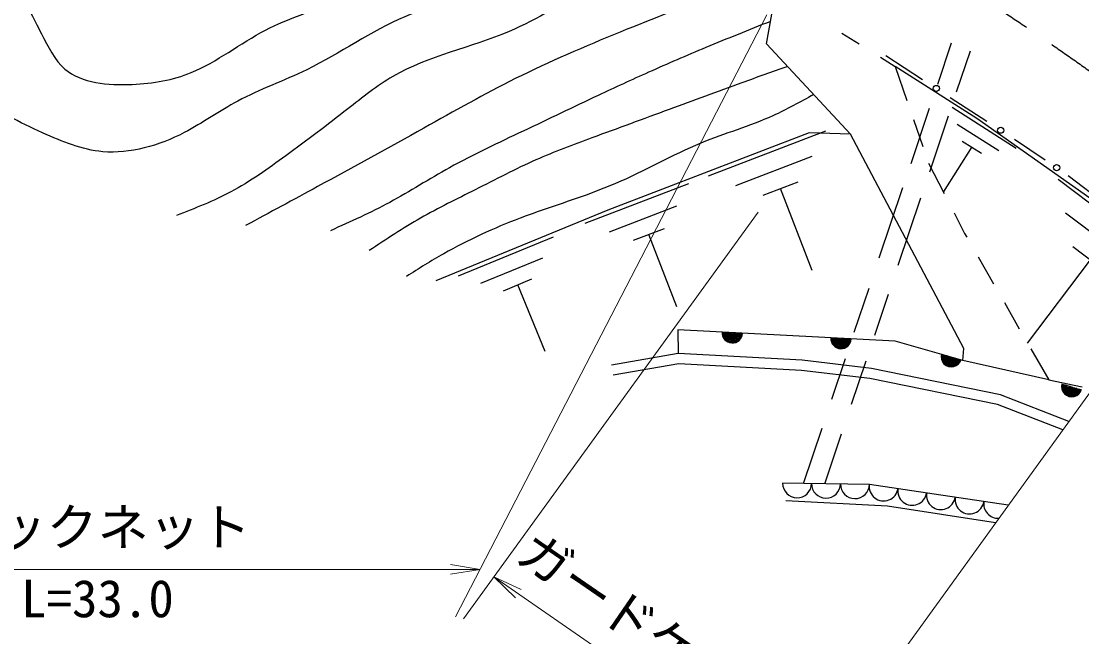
# Model space of a CAD drawing. Units: millimetres, scale not verified. Extents: x 40000 to 680000, y 20000 to 380000.
# Drawn here: x 497170 to 549134, y 240208 to 270337 of the extents above; entities that cross this region are included whole.
import ezdxf
from ezdxf.enums import TextEntityAlignment as Align

# ---------------------------------------------------------------- set-up
doc = ezdxf.new("R2010")
doc.units = ezdxf.units.MM
doc.header["$LTSCALE"] = 1000
doc.linetypes.add('CHAIN', pattern=[18.5, 12, -1.5, 3.5, -1.5])
for name, color, linetype, lineweight in [('M-BGD', 7, 'Continuous', 25), ('M-BMK', 2, 'CHAIN', 25), ('M-BMK-SRVR', 3, 'Continuous', 13), ('M-STR-STR3', 7, 'Continuous', 13)]:
    doc.layers.add(name, color=color, linetype=linetype, lineweight=lineweight)
doc.styles.add('ＭＳ ゴシック', font='')
doc.styles.get('ＭＳ ゴシック').set_extended_font_data('MS Gothic')

# ---------------------------------------------------------------- blocks, each defined once
blk = doc.blocks.new('open_arrow')
at = {"color": 0, "linetype": 'Continuous', "lineweight": -2}
blk.add_lwpolyline([(7.5, 1.25), (0, 0), (7.5, -1.25)], dxfattribs=at)

msp = doc.modelspace()

# ---------------------------------------------------------------- linework, layer by layer
at = {"layer": 'M-BGD'}
for p, q in [((533682, 269233), (534138, 271784)), ((537372, 269759), (538229, 269223)), ((537806, 264808), (533682, 269233)), ((542073, 267260), (542753, 269280)), ((539533, 268656), (541334, 267486)), ((543000, 266880), (543674, 268881)), ((539272, 268570), (539997, 268116)), ((543993, 265581), (539997, 268116)), ((539997, 268116), (540569, 266460)), ((542685, 266609), (544486, 265440)), ((540766, 263375), (541679, 266089)), ((542776, 266123), (545926, 264123)), ((541685, 262971), (542606, 265709)), ((549535, 261672), (543993, 265581)), ((540890, 265531), (541350, 264198)), ((543026, 265303), (545076, 264003)), ((535773, 264875), (525915, 261095)), ((530846, 262773), (536586, 264973)), ((537806, 264808), (535773, 264875)), ((543348, 254325), (537806, 264808)), ((545837, 264563), (547338, 263549)), ((542356, 261973), (543756, 264183)), ((543276, 264473), (544226, 263883)), ((532186, 262303), (535916, 263733)), ((541630, 263390), (542391, 261905)), ((533516, 261823), (535236, 262483)), ((547976, 262603), (553796, 258193)), ((548464, 262790), (550402, 261314)), ((524806, 260453), (529876, 262393)), ((535916, 258133), (534376, 262153)), ((539213, 258758), (540370, 262199)), ((540145, 258394), (541255, 261692)), ((525915, 261095), (517481, 257634)), ((525986, 260033), (529286, 261293)), ((542874, 260962), (543391, 259953)), ((548336, 260963), (552116, 258093)), ((527166, 259613), (528686, 260193)), ((529286, 256353), (527926, 259903)), ((543391, 259953), (543498, 259768)), ((518596, 257873), (523256, 259783)), ((548696, 259313), (550436, 257993)), ((544049, 258808), (544813, 257479)), ((519696, 257513), (522726, 258753)), ((546476, 254583), (549566, 258653)), ((520796, 257143), (522196, 257723)), ((522836, 254173), (521496, 257433)), ((537989, 255123), (538712, 257270)), ((538995, 254977), (539667, 256973)), ((545339, 256566), (546073, 255288)), ((539997, 254669), (529343, 255228)), ((529343, 255228), (529360, 254078)), ((543305, 253724), (539997, 254669)), ((543305, 253724), (543348, 254325)), ((546641, 254299), (547515, 252779)), ((529360, 254078), (526094, 253502)), ((535440, 253744), (529360, 254078)), ((538824, 253341), (535440, 253744)), ((536884, 251838), (537554, 253829)), ((537856, 251591), (538572, 253719)), ((547515, 252779), (543305, 253724)), ((529390, 253575), (526181, 253010)), ((535397, 253245), (529390, 253575)), ((538745, 252847), (535397, 253245)), ((545149, 252052), (538824, 253341)), ((545007, 251570), (538745, 252847)), ((547515, 252779), (549148, 252435)), ((548500, 250748), (545149, 252052)), ((548197, 250329), (545007, 251570)), ((535496, 247712), (536408, 250423)), ((536546, 247698), (537366, 250136)), ((538727, 247669), (534478, 247726)), ((541908, 247191), (538727, 247669)), ((539621, 246607), (534639, 246860)), ((545529, 246642), (541908, 247191)), ((544911, 245789), (539621, 246607))]:
    msp.add_line(p, q, dxfattribs=at)
for centre in [(542010, 267048), (545162, 265001), (547901, 263169)]:
    msp.add_circle(centre, 150, dxfattribs=at)
for centre, radius, start, end in [((532006, 255088), 500, 176.9993, 356.9993), ((532006, 255088), 500, 176.9993, 356.9993), ((532006, 255088), 450, 176.9993, 356.9993), ((532006, 255088), 400, 176.9993, 356.9993), ((532006, 255088), 350, 176.9993, 356.9993), ((532006, 255088), 300, 176.9993, 356.9993), ((532006, 255088), 250, 176.9993, 356.9993), ((532006, 255088), 200, 176.9993, 356.9993), ((532006, 255088), 150, 176.9993, 356.9993), ((532006, 255088), 100, 176.9993, 356.9993), ((532006, 255088), 50, 176.9993, 356.9993), ((537334, 254809), 500, 176.9993, 356.9993), ((537334, 254809), 500, 176.9993, 356.9993), ((537334, 254809), 450, 176.9993, 356.9993), ((537334, 254809), 400, 176.9993, 356.9993), ((537334, 254809), 350, 176.9993, 356.9993), ((537334, 254809), 300, 176.9993, 356.9993), ((537334, 254809), 250, 176.9993, 356.9993), ((537334, 254809), 200, 176.9993, 356.9993), ((537334, 254809), 150, 176.9993, 356.9993), ((537334, 254809), 100, 176.9993, 356.9993), ((537334, 254809), 50, 176.9993, 356.9993), ((542737, 253920), 500, 164.701, 344.701), ((542737, 253920), 500, 164.701, 344.701), ((542737, 253920), 450, 164.701, 344.701), ((542737, 253920), 400, 164.701, 344.701), ((542737, 253920), 350, 164.701, 344.701), ((542737, 253920), 300, 164.701, 344.701), ((542737, 253920), 250, 164.701, 344.701), ((542737, 253920), 200, 164.701, 344.701), ((542737, 253920), 150, 164.701, 344.701), ((542737, 253920), 100, 164.701, 344.701), ((542737, 253920), 50, 164.701, 344.701), ((548637, 252458), 500, 164.701, 344.701), ((548637, 252458), 500, 164.701, 344.701), ((548637, 252458), 450, 164.701, 344.701), ((548637, 252458), 400, 164.701, 344.701), ((548637, 252458), 350, 164.701, 344.701), ((548637, 252458), 300, 164.701, 344.701), ((548637, 252458), 250, 164.701, 344.701), ((548637, 252458), 200, 164.701, 344.701), ((548637, 252458), 150, 164.701, 344.701), ((548637, 252458), 100, 164.701, 344.701), ((548637, 252458), 50, 164.701, 344.701), ((535186, 247716), 708, 179.2412, 359.2412), ((536603, 247698), 708, 179.2412, 359.2412), ((538019, 247679), 708, 179.2412, 359.2412), ((539428, 247564), 709, 171.4031, 351.4031), ((540830, 247352), 709, 171.4031, 351.4031), ((542232, 247140), 709, 171.4031, 351.4031), ((543634, 246928), 709, 171.4031, 351.4031), ((545036, 246716), 709, 171.4031, 272.7008)]:
    msp.add_arc(centre, radius, start, end, dxfattribs=at)
for points, knots in [([(523560, 274073), (522491, 273348), (521422, 272622), (520257, 272100), (518877, 271483), (517362, 271152), (515969, 270560), (514301, 269850), (512807, 268765), (511168, 267966), (510049, 267422), (508863, 267010), (507778, 266426), (506893, 265949), (506076, 265357), (505159, 264885), (503922, 264248), (502504, 263829), (501163, 263951), (500155, 264043), (499190, 264441), (498217, 264876), (497096, 265377), (495965, 265928), (495213, 266782), (494162, 267975), (493849, 269759), (493249, 271346), (492552, 273187), (491470, 274762), (490533, 276430), (489505, 278262), (488652, 280205), (487702, 282092), (487011, 283464), (486269, 284807), (485527, 286150)], [0, 0, 0, 0, 1, 1, 1, 2, 2, 2, 3, 3, 3, 4, 4, 4, 5, 5, 5, 6, 6, 6, 7, 7, 7, 8, 8, 8, 9, 9, 9, 10, 10, 10, 11, 11, 11, 12, 12, 12, 12]), ([(490637, 283866), (491097, 282493), (491557, 281121), (492209, 279839), (492853, 278569), (493686, 277389), (494462, 276199), (495813, 274128), (496992, 272028), (498159, 269728), (498485, 269086), (498811, 268427), (499315, 267995), (500132, 267295), (501419, 267191), (502608, 267244), (503644, 267291), (504605, 267458), (505496, 267822), (506765, 268340), (507892, 269257), (509136, 269902), (510267, 270487), (511494, 270847), (512660, 271346), (514005, 271921), (515268, 272680), (516589, 273310), (517804, 273890), (519069, 274360), (520334, 274831)], [0, 0, 0, 0, 1, 1, 1, 2, 2, 2, 3, 3, 3, 4, 4, 4, 5, 5, 5, 6, 6, 6, 7, 7, 7, 8, 8, 8, 9, 9, 9, 10, 10, 10, 10]), ([(527445, 273096), (526660, 272735), (525875, 272373), (525110, 271972), (523763, 271266), (522477, 270439), (521079, 269841), (519204, 269039), (517126, 268649), (515379, 267633), (514600, 267180), (513887, 266603), (513170, 266041), (512171, 265257), (511163, 264504), (510141, 263755), (509271, 263120), (508391, 262488), (507444, 261984), (506591, 261529), (505682, 261179), (504774, 260828)], [0, 0, 0, 0, 1, 1, 1, 2, 2, 2, 3, 3, 3, 4, 4, 4, 5, 5, 5, 6, 6, 6, 7, 7, 7, 7]), ([(531325, 271704), (529720, 271079), (528116, 270453), (526519, 269803), (524783, 269097), (523057, 268362), (521380, 267527), (519862, 266771), (518385, 265932), (516903, 265105), (515171, 264139), (513432, 263188), (511691, 262242), (510517, 261604), (509342, 260969), (508167, 260333)], [0, 0, 0, 0, 1, 1, 1, 2, 2, 2, 3, 3, 3, 4, 4, 4, 5, 5, 5, 5]), ([(533878, 270329), (532819, 269906), (531760, 269483), (530707, 269045), (529770, 268654), (528837, 268252), (527909, 267838), (527083, 267470), (526262, 267092), (525444, 266708), (524217, 266132), (522998, 265542), (521772, 264962), (520553, 264386), (519328, 263820), (518152, 263165), (517167, 262616), (516216, 262005), (515224, 261470), (514282, 260962), (513302, 260523), (512323, 260084)], [0, 0, 0, 0, 1, 1, 1, 2, 2, 2, 3, 3, 3, 4, 4, 4, 5, 5, 5, 6, 6, 6, 7, 7, 7, 7]), ([(534718, 268121), (533971, 267857), (533224, 267593), (532479, 267325), (531287, 266895), (530099, 266453), (528910, 266015), (527653, 265551), (526394, 265091), (525136, 264628), (524212, 264289), (523287, 263947), (522388, 263550), (521377, 263103), (520398, 262586), (519410, 262086), (518513, 261634), (517609, 261197), (516739, 260700), (515878, 260208), (515051, 259658), (514223, 259108)], [0, 0, 0, 0, 1, 1, 1, 2, 2, 2, 3, 3, 3, 4, 4, 4, 5, 5, 5, 6, 6, 6, 7, 7, 7, 7]), ([(535998, 266748), (535339, 266381), (534679, 266014), (533994, 265707), (532852, 265195), (531636, 264848), (530476, 264372), (529049, 263786), (527706, 263004), (526291, 262395), (524772, 261741), (523171, 261286), (521618, 260700), (520326, 260212), (519068, 259633), (517869, 258954), (517251, 258604), (516649, 258227), (516046, 257850)], [0, 0, 0, 0, 1, 1, 1, 2, 2, 2, 3, 3, 3, 4, 4, 4, 5, 5, 5, 6, 6, 6, 6])]:
    msp.add_open_spline(points, degree=3, knots=knots, dxfattribs=at)
at = {"layer": 'M-BMK'}
msp.add_open_spline([(467273, 301881), (471431, 301142), (475590, 300404), (479699, 299446), (483254, 298618), (486773, 297625), (490275, 296581), (495291, 295084), (500273, 293481), (505176, 291653), (512920, 288765), (520466, 285314), (527742, 281388), (533018, 278541), (538151, 275444), (543182, 272183), (546516, 270022), (549805, 267789), (552939, 265354), (553980, 264544), (555004, 263713), (556028, 262881)], degree=3, knots=[0, 0, 0, 0, 1, 1, 1, 2, 2, 2, 3, 3, 3, 4, 4, 4, 5, 5, 5, 6, 6, 6, 7, 7, 7, 7], dxfattribs=at)
at = {"layer": 'M-BMK-SRVR'}
msp.add_line((556224, 261422), (538473, 236892), dxfattribs=at)
at = {"layer": 'M-STR-STR3'}
for p, q in [((533705, 270644), (518452, 241190)), ((533274, 260992), (518848, 241088)), ((519652, 243507), (481886, 243490)), ((520334, 243138), (535445, 232707))]:
    msp.add_line(p, q, dxfattribs=at)

# ---------------------------------------------------------------- block references
at = {"layer": 'M-STR-STR3', "xscale": 193, "yscale": 193}
for p, rotation in [((519652, 243507), 180), ((520334, 243138), 325.4)]:
    msp.add_blockref('open_arrow', p, dxfattribs=dict(at, rotation=rotation))

# ---------------------------------------------------------------- texts
at = {"layer": 'M-STR-STR3', "style": 'ＭＳ ゴシック'}
for s, p in [('ロックネット', (493416, 244113)), ('L=33.0', (497166, 240613))]:
    msp.add_text(s, height=1833, dxfattribs=at).set_placement(p, align=Align.BOTTOM_LEFT)
msp.add_text('ガードケーブル', height=1833, rotation=325.531, dxfattribs=at).set_placement((520995, 243535), align=Align.BOTTOM_LEFT)

doc.saveas('drawing.dxf')
